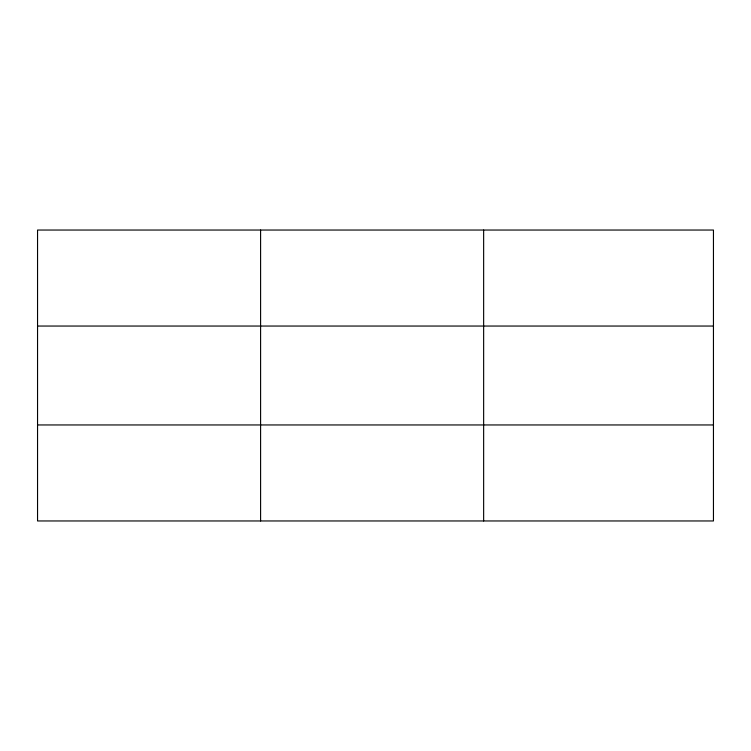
<?xml version="1.0" encoding="UTF-8"?>
<svg xmlns="http://www.w3.org/2000/svg" width="751" height="751" viewBox="0 0 751 751"><rect width="100%" height="100%" fill="white"/><g stroke="black" fill="none" stroke-linecap="round" stroke-linejoin="round"><path stroke-width="1.13" d="M260.597 520.959L260.597 230.041M483.644 520.959L483.644 230.041M37.55 326.047L713.45 326.047M37.55 424.953L713.45 424.953M713.45 472.961L713.45 520.959L37.55 520.959L37.55 230.041L713.45 230.041L713.45 472.961"/></g></svg>
